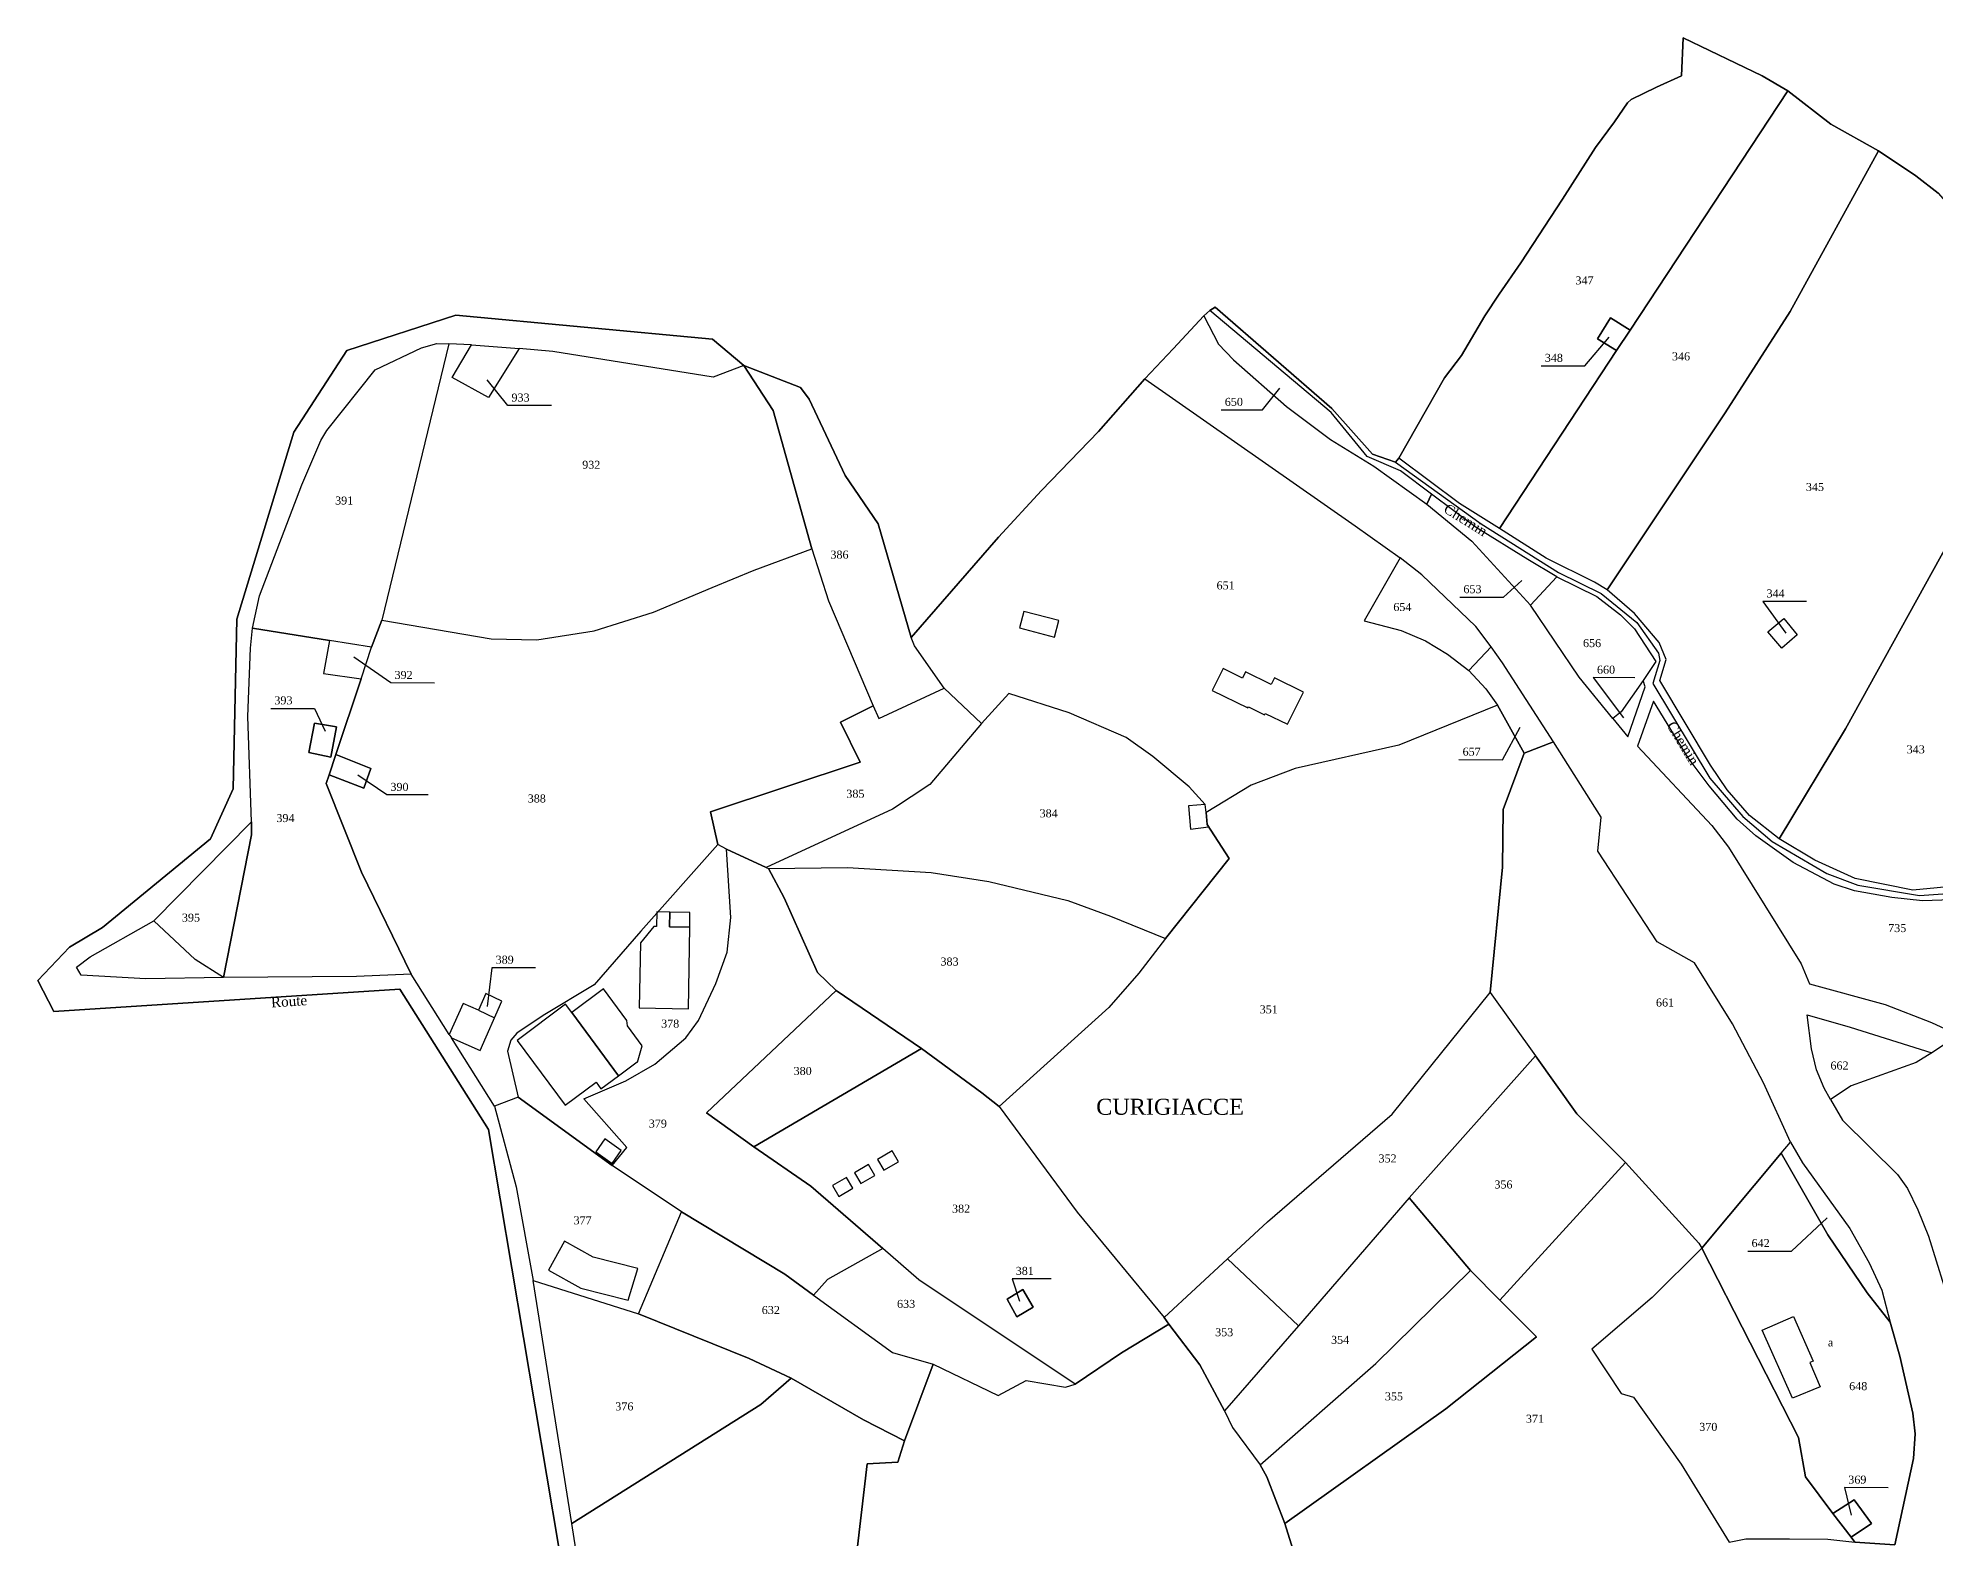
# Model space of a CAD drawing. Extents: x 1208104 to 1212743, y 6150498 to 6153217.
# Drawn here: x 1208104.1 to 1208578.3, y 6152331.4 to 6152706.3 of the extents above; entities that cross this region are included whole.
import ezdxf

# ---------------------------------------------------------------- set-up
doc = ezdxf.new("R2010")
doc.units = 0
doc.linetypes.add('CONTINU', pattern=[0])
for name, color, linetype in [('1LIEUDIT', 7, 'CONTINU'), ('1PARCELLE', 7, 'CONTINU'), ('1SECTION', 7, 'CONTINU'), ('1SUBDFISC', 7, 'CONTINU'), ('1SUBDSECT', 7, 'CONTINU'), ('1TROUPARCELLE', 7, 'CONTINU'), ('1TROUSUBDFISC', 7, 'CONTINU'), ('1ZONCOMM', 7, 'CONTINU'), ('3BATIDUR', 7, 'CONTINU'), ('3BATILEGER', 7, 'CONTINU'), ('3FISCLINE', 7, 'CONTINUOUS'), ('3FLECHEPAR', 7, 'CONTINU'), ('3LIEUDITTEX', 7, 'CONTINU'), ('3PARCELLETEX', 7, 'CONTINU'), ('3SENTIER', 7, 'CONTINU'), ('3SUBDFISCTEX', 7, 'CONTINU'), ('3ZONCOMMTEX', 7, 'CONTINU')]:
    doc.layers.add(name, color=color, linetype=linetype)
doc.styles.get("Standard").update_dxf_attribs({"font": 'Times New Roman'})

msp = doc.modelspace()

# ---------------------------------------------------------------- linework, layer by layer
at = {"layer": '1LIEUDIT'}
msp.add_lwpolyline([(1208579.09, 6152667.48), (1208573.48, 6152671.86), (1208564.16, 6152678.06), (1208552.21, 6152684.72), (1208541.46, 6152693.05), (1208535.09, 6152696.81), (1208515.37, 6152706.3), (1208514.88, 6152696.86), (1208508.64, 6152694), (1208502.36, 6152690.96), (1208501.45, 6152690.08), (1208498.15, 6152685.32), (1208493.4, 6152678.92), (1208485.17, 6152665.98), (1208474.72, 6152650.11), (1208469.31, 6152642.3), (1208465.74, 6152636.9), (1208459.9, 6152626.95), (1208455.63, 6152621.35), (1208444.25, 6152601.33), (1208443.39, 6152600.27), (1208437.71, 6152602.28), (1208427.49, 6152613.71), (1208398.34, 6152639.04), (1208396.98, 6152638.16), (1208395.48, 6152636.87), (1208387.8, 6152628.63), (1208380.77, 6152621.08), (1208369.17, 6152607.97), (1208354.96, 6152593.21), (1208344.14, 6152581.55), (1208322.37, 6152556.47), (1208314.12, 6152584.87), (1208305.82, 6152596.95), (1208296.86, 6152616.06), (1208294.71, 6152618.97), (1208280.54, 6152624.46), (1208272.68, 6152631.04), (1208208.5, 6152637.02), (1208181.3, 6152628.23), (1208168.05, 6152607.79), (1208153.74, 6152561.02), (1208152.89, 6152518.7), (1208147.2, 6152506.13), (1208120.21, 6152484.03), (1208111.92, 6152479.06), (1208104.06, 6152470.73), (1208108.02, 6152463), (1208194.54, 6152468.61), (1208216.65, 6152433.51), (1208240.06, 6152294.89)], dxfattribs=at)
at = {"layer": '1PARCELLE'}
for points in [[(1208502.09, 6152633.27), (1208497.18, 6152636.36), (1208493.95, 6152631.15), (1208498.7, 6152628.21), (1208469.4, 6152583.7), (1208459.41, 6152589.97), (1208444.25, 6152601.33), (1208455.63, 6152621.35), (1208459.9, 6152626.95), (1208465.74, 6152636.9), (1208469.31, 6152642.3), (1208474.72, 6152650.11), (1208485.17, 6152665.98), (1208493.4, 6152678.92), (1208498.15, 6152685.32), (1208501.45, 6152690.08), (1208502.36, 6152690.96), (1208508.64, 6152694), (1208514.88, 6152696.86), (1208515.37, 6152706.3), (1208535.09, 6152696.81), (1208541.46, 6152693.05), (1208502.09, 6152633.27)], [(1208502.09, 6152633.27), (1208541.46, 6152693.05), (1208552.21, 6152684.72), (1208564.16, 6152678.06), (1208542.11, 6152637.96), (1208525.81, 6152612.66), (1208496.36, 6152568.42), (1208493.2, 6152570.3), (1208481.09, 6152576.33), (1208469.4, 6152583.7), (1208498.7, 6152628.21), (1208502.09, 6152633.27)], [(1208531.95, 6152511.97), (1208526.32, 6152518.38), (1208522.13, 6152524.57), (1208509.51, 6152545.74), (1208511.11, 6152550.97), (1208509.35, 6152555.19), (1208503.19, 6152562.5), (1208496.36, 6152568.42), (1208525.81, 6152612.66), (1208542.11, 6152637.96), (1208564.16, 6152678.06), (1208573.48, 6152671.86), (1208579.09, 6152667.48), (1208586.29, 6152659.25), (1208595.81, 6152652.92), (1208609.59, 6152639.34), (1208606.3, 6152633.72), (1208601.46, 6152625.47), (1208598.82, 6152620.25), (1208589.42, 6152596.45), (1208585.5, 6152587.09), (1208555.87, 6152533.63), (1208539.35, 6152506.2), (1208531.95, 6152511.97)], [(1208452.45, 6152592.27), (1208444.64, 6152598.09), (1208436.3, 6152601.71), (1208427.33, 6152612.74), (1208396.98, 6152638.16), (1208395.48, 6152636.87), (1208399.2, 6152629.77), (1208402.95, 6152625.87), (1208416.19, 6152614.19), (1208427.19, 6152605.94), (1208437.98, 6152599.28), (1208451.28, 6152589.82), (1208452.45, 6152592.27)], [(1208502.09, 6152633.27), (1208497.18, 6152636.36), (1208493.95, 6152631.15), (1208498.7, 6152628.21), (1208502.09, 6152633.27)], [(1208206.74, 6152629.85), (1208190.02, 6152560.8), (1208187.45, 6152554.03), (1208176.97, 6152555.75), (1208157.68, 6152558.84), (1208159.41, 6152566.87), (1208170.03, 6152594.62), (1208174.81, 6152605.74), (1208176.31, 6152608.24), (1208188.33, 6152623.39), (1208199.98, 6152628.9), (1208203.77, 6152629.94), (1208206.74, 6152629.85)], [(1208224.38, 6152628.67), (1208216.65, 6152616.42), (1208207.61, 6152621.41), (1208212.48, 6152629.58), (1208206.74, 6152629.85), (1208190.02, 6152560.8), (1208217.36, 6152556.17), (1208228.75, 6152555.9), (1208243.14, 6152558.12), (1208257.95, 6152562.84), (1208272.61, 6152568.95), (1208283.11, 6152573.34), (1208297.49, 6152578.63), (1208287.81, 6152613.22), (1208280.54, 6152624.46), (1208272.86, 6152621.51), (1208232.81, 6152627.91), (1208224.38, 6152628.67)], [(1208224.38, 6152628.67), (1208216.65, 6152616.42), (1208207.61, 6152621.41), (1208212.48, 6152629.58), (1208224.38, 6152628.67)], [(1208330.62, 6152543.78), (1208323.22, 6152554.37), (1208322.37, 6152556.47), (1208314.12, 6152584.87), (1208305.82, 6152596.95), (1208296.86, 6152616.06), (1208294.71, 6152618.97), (1208280.54, 6152624.46), (1208287.81, 6152613.22), (1208297.49, 6152578.63), (1208301.71, 6152565.65), (1208312.81, 6152539.39), (1208314.29, 6152536.22), (1208330.62, 6152543.78)], [(1208330.62, 6152543.78), (1208323.22, 6152554.37), (1208322.37, 6152556.47), (1208344.14, 6152581.55), (1208354.96, 6152593.21), (1208369.17, 6152607.97), (1208380.77, 6152621.08), (1208433.34, 6152584.4), (1208444.61, 6152576.4), (1208435.62, 6152560.6), (1208444.85, 6152558.25), (1208450.91, 6152555.64), (1208456.38, 6152552.3), (1208461.72, 6152548.2), (1208466.01, 6152543.68), (1208468.9, 6152539.54), (1208444.25, 6152529.58), (1208418.38, 6152523.74), (1208407.38, 6152519.61), (1208396.07, 6152512.78), (1208395.83, 6152514.77), (1208391.84, 6152519.18), (1208382.78, 6152526.78), (1208376.12, 6152531.48), (1208361.86, 6152537.64), (1208346.78, 6152542.51), (1208339.92, 6152534.97), (1208330.62, 6152543.78)], [(1208611.67, 6152527.62), (1208618.96, 6152520.69), (1208613.75, 6152498.35), (1208607.64, 6152497.81), (1208589.27, 6152494.95), (1208572.73, 6152493.35), (1208558.36, 6152496.24), (1208548.27, 6152500.87), (1208539.35, 6152506.2), (1208555.87, 6152533.63), (1208585.5, 6152587.09), (1208589.42, 6152596.45), (1208595.56, 6152590.63), (1208597.91, 6152583.26), (1208580.99, 6152549.54), (1208587.78, 6152541.62), (1208591.75, 6152545.92), (1208601.74, 6152535.04), (1208611.67, 6152527.62)], [(1208452.45, 6152592.27), (1208451.28, 6152589.82), (1208462.47, 6152580.55), (1208477.17, 6152564.58), (1208483.76, 6152571.67), (1208476.46, 6152575.94), (1208463.6, 6152583.93), (1208452.45, 6152592.27)], [(1208190.02, 6152560.8), (1208217.36, 6152556.17), (1208228.75, 6152555.9), (1208243.14, 6152558.12), (1208257.95, 6152562.84), (1208272.61, 6152568.95), (1208283.11, 6152573.34), (1208297.49, 6152578.63), (1208301.71, 6152565.65), (1208312.81, 6152539.39), (1208304.69, 6152535.34), (1208309.59, 6152525.33), (1208272.22, 6152512.92), (1208274.03, 6152504.79), (1208254.75, 6152483.1), (1208243.12, 6152469.65), (1208230.33, 6152462), (1208223.79, 6152457.58), (1208222.27, 6152455.89), (1208221.42, 6152453.1), (1208224.14, 6152441.57), (1208218.18, 6152439.39), (1208207.48, 6152456.4), (1208214.59, 6152453.24), (1208220.05, 6152465.61), (1208216.01, 6152467.5), (1208214.18, 6152463.37), (1208210.33, 6152465.02), (1208206.86, 6152457.23), (1208197.39, 6152472.38), (1208184.93, 6152497.85), (1208176.1, 6152520.03), (1208176.82, 6152522.18), (1208185.54, 6152518.82), (1208187.27, 6152523.71), (1208178.51, 6152527.22), (1208184.87, 6152546.17), (1208187.45, 6152554.03), (1208190.02, 6152560.8)], [(1208444.61, 6152576.4), (1208435.62, 6152560.6), (1208444.85, 6152558.25), (1208450.91, 6152555.64), (1208456.38, 6152552.3), (1208461.72, 6152548.2), (1208467.34, 6152554.12), (1208463.5, 6152559.21), (1208450.04, 6152572.14), (1208444.61, 6152576.4)], [(1208477.17, 6152564.58), (1208483.76, 6152571.67), (1208493.76, 6152566.7), (1208499.63, 6152562.14), (1208503.19, 6152558.67), (1208508.49, 6152550.5), (1208505.37, 6152545.72), (1208499.86, 6152537.9), (1208497.71, 6152536.2), (1208489.32, 6152546.56), (1208477.17, 6152564.58)], [(1208157.46, 6152507.18), (1208157.48, 6152510.41), (1208156.53, 6152536.73), (1208157.22, 6152553.77), (1208157.68, 6152558.84), (1208176.97, 6152555.75), (1208175.48, 6152547.48), (1208184.87, 6152546.17), (1208178.51, 6152527.22), (1208176.82, 6152522.18), (1208176.1, 6152520.03), (1208184.93, 6152497.85), (1208197.39, 6152472.38), (1208183.71, 6152471.78), (1208150.47, 6152471.52), (1208157.46, 6152507.18)], [(1208540.01, 6152553.81), (1208536.51, 6152557.92), (1208540.49, 6152561.24), (1208543.86, 6152557.15), (1208540.01, 6152553.81)], [(1208184.87, 6152546.17), (1208187.45, 6152554.03), (1208176.97, 6152555.75), (1208175.48, 6152547.48), (1208184.87, 6152546.17)], [(1208461.72, 6152548.2), (1208466.01, 6152543.68), (1208468.9, 6152539.54), (1208475.61, 6152527.58), (1208482.88, 6152530.41), (1208470.15, 6152550.16), (1208467.34, 6152554.12), (1208461.72, 6152548.2)], [(1208330.62, 6152543.78), (1208339.92, 6152534.97), (1208327.01, 6152519.73), (1208317.65, 6152513.57), (1208286.12, 6152499.01), (1208276.17, 6152503.56), (1208274.03, 6152504.79), (1208272.22, 6152512.92), (1208309.59, 6152525.33), (1208304.69, 6152535.34), (1208312.81, 6152539.39), (1208314.29, 6152536.22), (1208330.62, 6152543.78)], [(1208505.37, 6152545.72), (1208499.86, 6152537.9), (1208497.71, 6152536.2), (1208501.51, 6152531.69), (1208505.8, 6152544.14), (1208505.37, 6152545.72)], [(1208396.07, 6152512.78), (1208395.83, 6152514.77), (1208391.84, 6152519.18), (1208382.78, 6152526.78), (1208376.12, 6152531.48), (1208361.86, 6152537.64), (1208346.78, 6152542.51), (1208339.92, 6152534.97), (1208327.01, 6152519.73), (1208317.65, 6152513.57), (1208286.12, 6152499.01), (1208286.67, 6152498.77), (1208306.46, 6152498.96), (1208327.34, 6152497.75), (1208341.73, 6152495.51), (1208361.54, 6152490.77), (1208372.16, 6152486.84), (1208385.93, 6152481.24), (1208401.87, 6152501.28), (1208396.34, 6152509.73), (1208396.07, 6152512.78)], [(1208468.9, 6152539.54), (1208444.25, 6152529.58), (1208418.38, 6152523.74), (1208407.38, 6152519.61), (1208396.07, 6152512.78), (1208396.34, 6152509.73), (1208401.87, 6152501.28), (1208385.93, 6152481.24), (1208379.24, 6152472.57), (1208371.74, 6152464.05), (1208344.32, 6152439.24), (1208363.82, 6152412.85), (1208385.61, 6152386.54), (1208401.4, 6152401.23), (1208411.42, 6152410.43), (1208442.61, 6152437.37), (1208467.1, 6152467.76), (1208470.16, 6152499.09), (1208470.34, 6152513.53), (1208475.61, 6152527.58), (1208468.9, 6152539.54)], [(1208178.72, 6152534.15), (1208173.2, 6152535.11), (1208171.78, 6152527.74), (1208177.25, 6152526.56), (1208178.72, 6152534.15)], [(1208519.99, 6152403.88), (1208539.84, 6152427.63), (1208542.2, 6152430.34), (1208535.38, 6152445.2), (1208527.67, 6152459.94), (1208518.19, 6152475.18), (1208508.86, 6152480.39), (1208493.96, 6152503.08), (1208494.81, 6152511.55), (1208482.88, 6152530.41), (1208475.61, 6152527.58), (1208470.34, 6152513.53), (1208470.16, 6152499.09), (1208467.1, 6152467.76), (1208478.45, 6152451.96), (1208488.76, 6152437.44), (1208500.9, 6152425.32), (1208519.22, 6152405.09), (1208519.99, 6152403.88)], [(1208178.51, 6152527.22), (1208187.27, 6152523.71), (1208185.54, 6152518.82), (1208176.82, 6152522.18), (1208178.51, 6152527.22)], [(1208157.48, 6152510.41), (1208157.46, 6152507.18), (1208150.47, 6152471.52), (1208143.35, 6152475.99), (1208132.99, 6152485.7), (1208157.48, 6152510.41)], [(1208247.6, 6152424.5), (1208251.31, 6152429.02), (1208240.53, 6152441.23), (1208251.04, 6152445.72), (1208258.28, 6152449.87), (1208265.98, 6152456.4), (1208269.18, 6152460.73), (1208273.53, 6152470.01), (1208276.33, 6152477.84), (1208277.29, 6152486.54), (1208276.17, 6152503.56), (1208274.03, 6152504.79), (1208254.75, 6152483.1), (1208243.12, 6152469.65), (1208230.33, 6152462), (1208223.79, 6152457.58), (1208222.27, 6152455.89), (1208221.42, 6152453.1), (1208224.14, 6152441.57), (1208247.6, 6152424.5)], [(1208282.98, 6152429.2), (1208297.24, 6152419.35), (1208315.28, 6152403.83), (1208301.4, 6152396.06), (1208297.95, 6152392.12), (1208290.79, 6152397.36), (1208264.93, 6152412.95), (1208247.6, 6152424.5), (1208251.31, 6152429.02), (1208240.53, 6152441.23), (1208251.04, 6152445.72), (1208258.28, 6152449.87), (1208265.98, 6152456.4), (1208269.18, 6152460.73), (1208273.53, 6152470.01), (1208276.33, 6152477.84), (1208277.29, 6152486.54), (1208276.17, 6152503.56), (1208286.12, 6152499.01), (1208286.67, 6152498.77), (1208290.63, 6152491.43), (1208298.91, 6152472.8), (1208303.57, 6152468.27), (1208271.18, 6152437.67), (1208282.98, 6152429.2)], [(1208385.93, 6152481.24), (1208379.24, 6152472.57), (1208371.74, 6152464.05), (1208344.32, 6152439.24), (1208340.05, 6152442.65), (1208324.9, 6152453.78), (1208303.57, 6152468.27), (1208298.91, 6152472.8), (1208290.63, 6152491.43), (1208286.67, 6152498.77), (1208306.46, 6152498.96), (1208327.34, 6152497.75), (1208341.73, 6152495.51), (1208361.54, 6152490.77), (1208372.16, 6152486.84), (1208385.93, 6152481.24)], [(1208207.48, 6152456.4), (1208214.59, 6152453.24), (1208220.05, 6152465.61), (1208216.01, 6152467.5), (1208214.18, 6152463.37), (1208210.33, 6152465.02), (1208206.86, 6152457.23), (1208207.48, 6152456.4)], [(1208324.9, 6152453.78), (1208282.98, 6152429.2), (1208271.18, 6152437.67), (1208303.57, 6152468.27), (1208324.9, 6152453.78)], [(1208467.1, 6152467.76), (1208478.45, 6152451.96), (1208446.84, 6152416.45), (1208419.2, 6152384.45), (1208401.4, 6152401.23), (1208411.42, 6152410.43), (1208442.61, 6152437.37), (1208467.1, 6152467.76)], [(1208577.47, 6152452.67), (1208573.61, 6152450.25), (1208557.31, 6152444.48), (1208552.15, 6152440.99), (1208550.54, 6152443.87), (1208548.66, 6152448.43), (1208547.37, 6152453.68), (1208546.31, 6152462.21), (1208557.04, 6152459.08), (1208577.47, 6152452.67)], [(1208324.24, 6152395.95), (1208315.28, 6152403.83), (1208297.24, 6152419.35), (1208282.98, 6152429.2), (1208324.9, 6152453.78), (1208340.05, 6152442.65), (1208344.32, 6152439.24), (1208363.82, 6152412.85), (1208385.61, 6152386.54), (1208386.78, 6152384.9), (1208374.94, 6152377.68), (1208363.36, 6152369.9), (1208324.24, 6152395.95)], [(1208607.67, 6152364.99), (1208599.3, 6152370.85), (1208596.73, 6152373.59), (1208597.42, 6152375.16), (1208583.68, 6152387.78), (1208607.47, 6152412.6), (1208589.94, 6152432.25), (1208587.09, 6152444.9), (1208582.12, 6152455.79), (1208577.47, 6152452.67), (1208573.61, 6152450.25), (1208557.31, 6152444.48), (1208552.15, 6152440.99), (1208555.2, 6152435.87), (1208568.87, 6152422.26), (1208571.4, 6152418.8), (1208573.95, 6152413.49), (1208576.66, 6152406.87), (1208580.46, 6152394.53), (1208582.53, 6152385.79), (1208586.08, 6152367.34), (1208586.7, 6152362.96), (1208587.06, 6152362.98), (1208607.67, 6152364.99)], [(1208500.9, 6152425.32), (1208488.76, 6152437.44), (1208478.45, 6152451.96), (1208446.84, 6152416.45), (1208462.2, 6152398.32), (1208469.48, 6152390.9), (1208500.9, 6152425.32)], [(1208264.93, 6152412.95), (1208247.6, 6152424.5), (1208224.14, 6152441.57), (1208218.18, 6152439.39), (1208223.64, 6152419.18), (1208227.82, 6152395.79), (1208254.18, 6152387.48), (1208264.93, 6152412.95)], [(1208567.09, 6152385.37), (1208561.31, 6152392.75), (1208551.52, 6152407.19), (1208539.84, 6152427.63), (1208542.2, 6152430.34), (1208545.16, 6152425.22), (1208557.01, 6152408.83), (1208561.81, 6152400.21), (1208564.96, 6152393.34), (1208567.09, 6152385.37)], [(1208558.21, 6152330.43), (1208568.24, 6152329.74), (1208572.89, 6152351.28), (1208573.36, 6152357.48), (1208572.77, 6152362.6), (1208569.5, 6152376.9), (1208567.09, 6152385.37), (1208561.31, 6152392.75), (1208551.52, 6152407.19), (1208539.84, 6152427.63), (1208519.99, 6152403.88), (1208544.17, 6152356.55), (1208545.95, 6152346.73), (1208552.76, 6152337.57), (1208558.05, 6152340.99), (1208562.45, 6152335.04), (1208557.3, 6152331.63), (1208558.21, 6152330.43)], [(1208462.2, 6152398.32), (1208446.84, 6152416.45), (1208419.2, 6152384.45), (1208400.65, 6152363.23), (1208402.71, 6152359.1), (1208409.57, 6152349.75), (1208438.51, 6152375.08), (1208462.2, 6152398.32)], [(1208327.81, 6152374.9), (1208320.64, 6152355.7), (1208310.39, 6152360.97), (1208292.34, 6152371.35), (1208281.82, 6152376.33), (1208254.18, 6152387.48), (1208264.93, 6152412.95), (1208290.79, 6152397.36), (1208297.95, 6152392.12), (1208317.71, 6152377.78), (1208327.81, 6152374.9)], [(1208327.81, 6152374.9), (1208344.12, 6152367.09), (1208351.07, 6152370.81), (1208360.89, 6152369.12), (1208363.36, 6152369.9), (1208324.24, 6152395.95), (1208315.28, 6152403.83), (1208301.4, 6152396.06), (1208297.95, 6152392.12), (1208317.71, 6152377.78), (1208327.81, 6152374.9)], [(1208385.61, 6152386.54), (1208401.4, 6152401.23), (1208419.2, 6152384.45), (1208400.65, 6152363.23), (1208394.52, 6152374.75), (1208386.78, 6152384.9), (1208385.61, 6152386.54)], [(1208526.82, 6152330.44), (1208530.96, 6152331.22), (1208541.94, 6152331.24), (1208551.49, 6152331.17), (1208558.21, 6152330.43), (1208557.3, 6152331.63), (1208552.76, 6152337.57), (1208545.95, 6152346.73), (1208544.17, 6152356.55), (1208519.99, 6152403.88), (1208507.6, 6152391.56), (1208492.48, 6152378.62), (1208499.87, 6152367.54), (1208502.89, 6152366.65), (1208514.81, 6152349.86), (1208526.82, 6152330.44)], [(1208227.82, 6152395.79), (1208254.18, 6152387.48), (1208281.82, 6152376.33), (1208292.34, 6152371.35), (1208284.76, 6152364.77), (1208237.54, 6152335.03), (1208227.82, 6152395.79)], [(1208469.48, 6152390.9), (1208478.65, 6152381.74), (1208456.01, 6152363.72), (1208415.75, 6152335.03), (1208411.23, 6152346.75), (1208409.57, 6152349.75), (1208438.51, 6152375.08), (1208462.2, 6152398.32), (1208469.48, 6152390.9)], [(1208350.26, 6152393.52), (1208346.32, 6152391.16), (1208348.78, 6152386.73), (1208352.86, 6152389.1), (1208350.26, 6152393.52)], [(1208287.73, 6152267.9), (1208261.57, 6152280.03), (1208243.65, 6152287.54), (1208242.27, 6152304.69), (1208237.54, 6152335.03), (1208284.76, 6152364.77), (1208292.34, 6152371.35), (1208310.39, 6152360.97), (1208320.64, 6152355.7), (1208319.02, 6152350.42), (1208311.32, 6152349.96), (1208308.21, 6152322.94), (1208308.39, 6152297.05), (1208308.78, 6152281.6), (1208314.66, 6152254.49), (1208287.73, 6152267.9)], [(1208557.3, 6152331.63), (1208562.45, 6152335.04), (1208558.05, 6152340.99), (1208552.76, 6152337.57), (1208557.3, 6152331.63)]]:
    msp.add_lwpolyline(points, close=True, dxfattribs=at)
for points in [[(1208582.42, 6152490.89), (1208575.15, 6152490.69), (1208567.49, 6152491.52), (1208558.15, 6152493.19), (1208553.08, 6152494.83), (1208542.84, 6152500.24), (1208533.49, 6152506.95), (1208528.8, 6152511.07), (1208521.84, 6152519.37), (1208516.58, 6152526.43), (1208507.91, 6152540.59), (1208503.93, 6152529.35), (1208522.52, 6152509.46), (1208526.64, 6152504.1), (1208544.86, 6152474.94), (1208546.93, 6152469.9), (1208565.79, 6152464.75), (1208577.37, 6152460.23), (1208584.26, 6152457.14)], [(1208422.08, 6152314.77), (1208415.75, 6152335.03), (1208456.01, 6152363.72), (1208478.65, 6152381.74), (1208469.48, 6152390.9), (1208500.9, 6152425.32), (1208519.22, 6152405.09), (1208519.99, 6152403.88), (1208507.6, 6152391.56), (1208492.48, 6152378.62), (1208499.87, 6152367.54), (1208502.89, 6152366.65), (1208514.81, 6152349.86), (1208526.82, 6152330.44)], [(1208308.21, 6152322.94), (1208311.32, 6152349.96), (1208319.02, 6152350.42), (1208320.64, 6152355.7), (1208327.81, 6152374.9), (1208344.12, 6152367.09), (1208351.07, 6152370.81), (1208360.89, 6152369.12), (1208363.36, 6152369.9), (1208374.94, 6152377.68), (1208386.78, 6152384.9), (1208394.52, 6152374.75), (1208400.65, 6152363.23), (1208402.71, 6152359.1), (1208409.57, 6152349.75), (1208411.23, 6152346.75), (1208415.75, 6152335.03), (1208422.08, 6152314.77)]]:
    msp.add_lwpolyline(points, dxfattribs=at)
at = {"layer": '1SECTION'}
msp.add_lwpolyline([(1208240.06, 6152294.89), (1208216.65, 6152433.51), (1208194.54, 6152468.61), (1208108.02, 6152463), (1208104.06, 6152470.73), (1208111.92, 6152479.06), (1208120.21, 6152484.03), (1208147.2, 6152506.13), (1208152.89, 6152518.7), (1208153.74, 6152561.02), (1208168.05, 6152607.79), (1208181.3, 6152628.23), (1208208.5, 6152637.02), (1208272.68, 6152631.04), (1208280.54, 6152624.46), (1208294.71, 6152618.97), (1208296.86, 6152616.06), (1208305.82, 6152596.95), (1208314.12, 6152584.87), (1208322.37, 6152556.47), (1208344.14, 6152581.55), (1208354.96, 6152593.21), (1208369.17, 6152607.97), (1208380.77, 6152621.08), (1208387.8, 6152628.63), (1208395.48, 6152636.87), (1208396.98, 6152638.16), (1208398.34, 6152639.04), (1208427.49, 6152613.71), (1208437.71, 6152602.28), (1208443.39, 6152600.27), (1208444.25, 6152601.33), (1208455.63, 6152621.35), (1208459.9, 6152626.95), (1208465.74, 6152636.9), (1208469.31, 6152642.3), (1208474.72, 6152650.11), (1208485.17, 6152665.98), (1208493.4, 6152678.92), (1208498.15, 6152685.32), (1208501.45, 6152690.08), (1208502.36, 6152690.96), (1208508.64, 6152694), (1208514.88, 6152696.86), (1208515.37, 6152706.3), (1208535.09, 6152696.81), (1208541.46, 6152693.05), (1208552.21, 6152684.72), (1208564.16, 6152678.06), (1208573.48, 6152671.86), (1208579.09, 6152667.48)], dxfattribs=at)
at = {"layer": '1SUBDFISC'}
for points in [[(1208558.21, 6152330.43), (1208557.3, 6152331.63), (1208562.45, 6152335.04), (1208558.05, 6152340.99), (1208552.76, 6152337.57), (1208545.95, 6152346.73), (1208544.17, 6152356.55), (1208519.99, 6152403.88), (1208539.84, 6152427.63), (1208551.52, 6152407.19), (1208561.31, 6152392.75), (1208567.09, 6152385.37), (1208569.5, 6152376.9), (1208572.77, 6152362.6), (1208573.36, 6152357.48), (1208572.89, 6152351.28), (1208568.24, 6152329.74), (1208558.21, 6152330.43)], [(1208535.11, 6152383.39), (1208542.93, 6152386.81), (1208547.81, 6152375.64), (1208546.96, 6152375.31), (1208549.59, 6152369.2), (1208542.62, 6152366.43), (1208535.11, 6152383.39)]]:
    msp.add_lwpolyline(points, close=True, dxfattribs=at)
at = {"layer": '1SUBDSECT'}
msp.add_lwpolyline([(1208240.06, 6152294.89), (1208216.65, 6152433.51), (1208194.54, 6152468.61), (1208108.02, 6152463), (1208104.06, 6152470.73), (1208111.92, 6152479.06), (1208120.21, 6152484.03), (1208147.2, 6152506.13), (1208152.89, 6152518.7), (1208153.74, 6152561.02), (1208168.05, 6152607.79), (1208181.3, 6152628.23), (1208208.5, 6152637.02), (1208272.68, 6152631.04), (1208280.54, 6152624.46), (1208294.71, 6152618.97), (1208296.86, 6152616.06), (1208305.82, 6152596.95), (1208314.12, 6152584.87), (1208322.37, 6152556.47), (1208344.14, 6152581.55), (1208354.96, 6152593.21), (1208369.17, 6152607.97), (1208380.77, 6152621.08), (1208387.8, 6152628.63), (1208395.48, 6152636.87), (1208396.98, 6152638.16), (1208398.34, 6152639.04), (1208427.49, 6152613.71), (1208437.71, 6152602.28), (1208443.39, 6152600.27), (1208444.25, 6152601.33), (1208455.63, 6152621.35), (1208459.9, 6152626.95), (1208465.74, 6152636.9), (1208469.31, 6152642.3), (1208474.72, 6152650.11), (1208485.17, 6152665.98), (1208493.4, 6152678.92), (1208498.15, 6152685.32), (1208501.45, 6152690.08), (1208502.36, 6152690.96), (1208508.64, 6152694), (1208514.88, 6152696.86), (1208515.37, 6152706.3), (1208535.09, 6152696.81), (1208541.46, 6152693.05), (1208552.21, 6152684.72), (1208564.16, 6152678.06), (1208573.48, 6152671.86), (1208579.09, 6152667.48)], dxfattribs=at)
at = {"layer": '1TROUPARCELLE'}
for points in [[(1208536.51, 6152557.92), (1208540.49, 6152561.24), (1208543.86, 6152557.15), (1208540.01, 6152553.81), (1208536.51, 6152557.92)], [(1208171.78, 6152527.74), (1208173.2, 6152535.11), (1208178.72, 6152534.15), (1208177.25, 6152526.56), (1208171.78, 6152527.74)], [(1208346.32, 6152391.16), (1208350.26, 6152393.52), (1208352.86, 6152389.1), (1208348.78, 6152386.73), (1208346.32, 6152391.16)]]:
    msp.add_lwpolyline(points, close=True, dxfattribs=at)
at = {"layer": '1TROUSUBDFISC'}
msp.add_lwpolyline([(1208535.11, 6152383.39), (1208542.93, 6152386.81), (1208547.81, 6152375.64), (1208546.96, 6152375.31), (1208549.59, 6152369.2), (1208542.62, 6152366.43), (1208535.11, 6152383.39)], close=True, dxfattribs=at)
at = {"layer": '1ZONCOMM'}
for points in [[(1208398.34, 6152639.04), (1208427.49, 6152613.71), (1208437.71, 6152602.28), (1208443.39, 6152600.27), (1208464.86, 6152584.87), (1208484.2, 6152572.7), (1208494.84, 6152567.47), (1208503.78, 6152560.24), (1208509.19, 6152552.59), (1208509.51, 6152550.72), (1208507.72, 6152544.95), (1208522.02, 6152521.31), (1208530.22, 6152511.73), (1208537.57, 6152505.49), (1208551.25, 6152497.51), (1208559.01, 6152494.55), (1208574.42, 6152491.97), (1208583.77, 6152492.63)], [(1208398.34, 6152639.04), (1208427.49, 6152613.71), (1208437.71, 6152602.28), (1208443.39, 6152600.27), (1208464.86, 6152584.87), (1208484.2, 6152572.7), (1208494.84, 6152567.47), (1208503.78, 6152560.24), (1208509.19, 6152552.59), (1208509.51, 6152550.72), (1208507.72, 6152544.95), (1208522.02, 6152521.31), (1208530.22, 6152511.73), (1208537.57, 6152505.49), (1208551.25, 6152497.51), (1208559.01, 6152494.55), (1208574.42, 6152491.97), (1208583.77, 6152492.63)], [(1208272.68, 6152631.04), (1208208.5, 6152637.02), (1208181.3, 6152628.23), (1208168.05, 6152607.79), (1208153.74, 6152561.02), (1208152.89, 6152518.7), (1208147.2, 6152506.13), (1208120.21, 6152484.03), (1208111.92, 6152479.06), (1208104.06, 6152470.73), (1208108.02, 6152463), (1208194.54, 6152468.61), (1208216.65, 6152433.51), (1208240.06, 6152294.89)], [(1208272.68, 6152631.04), (1208208.5, 6152637.02), (1208181.3, 6152628.23), (1208168.05, 6152607.79), (1208153.74, 6152561.02), (1208152.89, 6152518.7), (1208147.2, 6152506.13), (1208120.21, 6152484.03), (1208111.92, 6152479.06), (1208104.06, 6152470.73), (1208108.02, 6152463), (1208194.54, 6152468.61), (1208216.65, 6152433.51), (1208240.06, 6152294.89)], [(1208272.68, 6152631.04), (1208208.5, 6152637.02), (1208181.3, 6152628.23), (1208168.05, 6152607.79), (1208153.74, 6152561.02), (1208152.89, 6152518.7), (1208147.2, 6152506.13), (1208120.21, 6152484.03), (1208111.92, 6152479.06), (1208104.06, 6152470.73), (1208108.02, 6152463), (1208194.54, 6152468.61), (1208216.65, 6152433.51), (1208240.06, 6152294.89)], [(1208272.68, 6152631.04), (1208208.5, 6152637.02), (1208181.3, 6152628.23), (1208168.05, 6152607.79), (1208153.74, 6152561.02), (1208152.89, 6152518.7), (1208147.2, 6152506.13), (1208120.21, 6152484.03), (1208111.92, 6152479.06), (1208104.06, 6152470.73), (1208108.02, 6152463), (1208194.54, 6152468.61), (1208216.65, 6152433.51), (1208240.06, 6152294.89)]]:
    msp.add_lwpolyline(points, dxfattribs=at)
at = {"layer": '3BATIDUR'}
for points in [[(1208502.09, 6152633.27), (1208498.7, 6152628.21), (1208493.95, 6152631.15), (1208497.18, 6152636.36), (1208502.09, 6152633.27)], [(1208536.51, 6152557.92), (1208540.49, 6152561.24), (1208543.86, 6152557.15), (1208540.01, 6152553.81), (1208536.51, 6152557.92)], [(1208400.31, 6152548.72), (1208397.62, 6152543.25), (1208406.51, 6152538.88), (1208406.65, 6152539.14), (1208410.68, 6152537.16), (1208410.86, 6152537.52), (1208416.42, 6152534.78), (1208420.38, 6152542.83), (1208413.17, 6152546.38), (1208412.36, 6152544.75), (1208405.95, 6152547.9), (1208405.18, 6152546.32), (1208400.31, 6152548.72)], [(1208261.97, 6152484.21), (1208262.04, 6152487.86), (1208258.77, 6152487.92), (1208258.71, 6152484.22), (1208257.99, 6152484.23), (1208254.65, 6152480.21), (1208254.35, 6152463.92), (1208266.69, 6152463.7), (1208267.06, 6152484.12), (1208261.97, 6152484.21)], [(1208255.13, 6152454.47), (1208251.46, 6152459.43), (1208251.3, 6152460.75), (1208248.9, 6152463.97), (1208245.44, 6152468.66), (1208237.49, 6152462.77), (1208249.2, 6152446.98), (1208249.48, 6152447.19), (1208253.85, 6152450.42), (1208253.96, 6152450.39), (1208255.13, 6152454.47)], [(1208243.5, 6152427.94), (1208247.58, 6152425.03), (1208249.88, 6152428.25), (1208245.81, 6152431.17), (1208243.5, 6152427.94)], [(1208308.17, 6152422.72), (1208309.75, 6152420), (1208313.29, 6152422.06), (1208311.71, 6152424.78), (1208308.17, 6152422.72)], [(1208313.91, 6152426.07), (1208315.49, 6152423.34), (1208319.18, 6152425.49), (1208317.59, 6152428.2), (1208313.91, 6152426.07)], [(1208302.65, 6152419.52), (1208304.23, 6152416.79), (1208307.77, 6152418.86), (1208306.19, 6152421.57), (1208302.65, 6152419.52)], [(1208346.32, 6152391.16), (1208350.26, 6152393.52), (1208352.86, 6152389.1), (1208348.78, 6152386.73), (1208346.32, 6152391.16)], [(1208535.11, 6152383.39), (1208542.93, 6152386.81), (1208547.81, 6152375.64), (1208546.96, 6152375.31), (1208549.59, 6152369.2), (1208542.62, 6152366.43), (1208535.11, 6152383.39)], [(1208552.76, 6152337.57), (1208557.3, 6152331.63), (1208562.45, 6152335.04), (1208558.05, 6152340.99), (1208552.76, 6152337.57)]]:
    msp.add_lwpolyline(points, close=True, dxfattribs=at)
at = {"layer": '3BATILEGER'}
for points in [[(1208358.19, 6152556.59), (1208359.26, 6152560.74), (1208350.54, 6152563.01), (1208349.46, 6152558.86), (1208358.19, 6152556.59)], [(1208262.04, 6152487.86), (1208261.97, 6152484.21), (1208267.06, 6152484.12), (1208267.04, 6152487.79), (1208262.04, 6152487.86)], [(1208235.86, 6152439.58), (1208243.61, 6152445.33), (1208244.81, 6152443.72), (1208249.2, 6152446.98), (1208237.49, 6152462.77), (1208235.97, 6152464.81), (1208223.83, 6152455.8), (1208235.86, 6152439.58)], [(1208235.68, 6152405.61), (1208231.68, 6152398.36), (1208239.79, 6152393.89), (1208251.61, 6152390.84), (1208254.03, 6152398.76), (1208242.87, 6152401.64), (1208235.68, 6152405.61)]]:
    msp.add_lwpolyline(points, close=True, dxfattribs=at)
at = {"layer": '3FISCLINE'}
for points in [[(1208395.83, 6152514.77), (1208391.69, 6152514.41), (1208392.2, 6152508.56), (1208396.7, 6152509.17)], [(1208214.18, 6152463.37), (1208218.2, 6152461.41)]]:
    msp.add_lwpolyline(points, dxfattribs=at)
at = {"layer": '3FLECHEPAR'}
for points in [[(1208479.82, 6152624.36), (1208490.74, 6152624.34), (1208496.87, 6152631.49)], [(1208232.42, 6152614.42), (1208221.51, 6152614.44), (1208216.35, 6152620.85)], [(1208399.82, 6152613.36), (1208410.18, 6152613.34), (1208414.48, 6152618.81)], [(1208459.47, 6152566.55), (1208470.39, 6152566.53), (1208474.96, 6152570.72)], [(1208546.17, 6152565.47), (1208535.25, 6152565.49), (1208541.01, 6152557.53)], [(1208203.19, 6152545.1), (1208192.27, 6152545.12), (1208183.06, 6152551.54)], [(1208503.22, 6152546.42), (1208492.86, 6152546.44), (1208500.45, 6152536.4)], [(1208162.24, 6152538.77), (1208173.16, 6152538.74), (1208175.83, 6152533.1)], [(1208459.27, 6152525.96), (1208470.19, 6152525.94), (1208474.55, 6152534.05)], [(1208201.59, 6152517.13), (1208191.25, 6152517.15), (1208184.01, 6152522.06)], [(1208228.46, 6152473.94), (1208217.55, 6152473.96), (1208216.38, 6152464.26)], [(1208531.52, 6152403.15), (1208542.44, 6152403.13), (1208551.35, 6152411.48)], [(1208357.34, 6152396.18), (1208347.56, 6152396.2), (1208349.39, 6152390.63)], [(1208566.6, 6152344.02), (1208555.68, 6152344.04), (1208557.31, 6152337.13)]]:
    msp.add_lwpolyline(points, dxfattribs=at)
at = {"layer": '3SENTIER'}
msp.add_lwpolyline([(1208150.47, 6152471.52), (1208130.99, 6152471.16), (1208114.9, 6152472.08), (1208113.73, 6152474.13), (1208117.15, 6152476.7), (1208132.99, 6152485.7)], dxfattribs=at)

# ---------------------------------------------------------------- texts
at = {"layer": '3LIEUDITTEX'}
msp.add_text('CURIGIACCE', height=4, dxfattribs=at).set_placement((1208368.6, 6152437.21))
at = {"layer": '3PARCELLETEX'}
for s, p in [('347', (1208488.39, 6152644.71)), ('348', (1208480.74, 6152625.36)), ('346', (1208512.53, 6152625.74)), ('933', (1208222.43, 6152615.44)), ('650', (1208400.75, 6152614.36)), ('932', (1208240.11, 6152598.64)), ('345', (1208546.01, 6152593.09)), ('391', (1208178.34, 6152589.71)), ('386', (1208302.16, 6152576.19)), ('651', (1208398.69, 6152568.5)), ('653', (1208460.39, 6152567.55)), ('344', (1208536.16, 6152566.49)), ('654', (1208442.87, 6152563.1)), ('656', (1208490.29, 6152554.07)), ('392', (1208193.19, 6152546.12)), ('660', (1208493.78, 6152547.44)), ('393', (1208163.16, 6152539.77)), ('657', (1208460.19, 6152526.96)), ('343', (1208571.2, 6152527.53)), ('390', (1208192.17, 6152518.15)), ('388', (1208226.49, 6152515.25)), ('385', (1208306.14, 6152516.44)), ('394', (1208163.66, 6152510.35)), ('384', (1208354.45, 6152511.54)), ('395', (1208140.05, 6152485.48)), ('735', (1208566.57, 6152482.86)), ('389', (1208218.47, 6152474.96)), ('383', (1208329.67, 6152474.5)), ('351', (1208409.47, 6152462.55)), ('661', (1208508.53, 6152464.26)), ('378', (1208259.84, 6152458.99)), ('380', (1208292.96, 6152447.16)), ('662', (1208552.15, 6152448.52)), ('379', (1208256.75, 6152434.01)), ('352', (1208439.17, 6152425.3)), ('356', (1208468.14, 6152418.79)), ('382', (1208332.56, 6152412.75)), ('377', (1208237.95, 6152409.83)), ('642', (1208532.43, 6152404.15)), ('381', (1208348.48, 6152397.2)), ('633', (1208318.81, 6152388.95)), ('632', (1208285, 6152387.42)), ('353', (1208398.33, 6152381.87)), ('354', (1208427.3, 6152379.96)), ('355', (1208440.76, 6152365.85)), ('648', (1208556.83, 6152368.39)), ('376', (1208248.38, 6152363.33)), ('371', (1208476.02, 6152360.25)), ('370', (1208519.35, 6152358.22)), ('369', (1208556.6, 6152345.04))]:
    msp.add_text(s, height=2, dxfattribs=at).set_placement(p)
at = {"layer": '3SUBDFISCTEX'}
msp.add_text('a', height=2, dxfattribs=at).set_placement((1208551.52, 6152379.32))
at = {"layer": '3ZONCOMMTEX'}
for s, rotation, p in [('Chemin', 328.1, (1208455.22, 6152587.97)), ('Chemin', 328.1, (1208455.22, 6152587.97)), ('Chemin', 301.3, (1208511.11, 6152534.51)), ('Chemin', 301.3, (1208511.11, 6152534.51)), ('Route', 3.8, (1208162.41, 6152464.02)), ('Route', 3.8, (1208162.41, 6152464.02)), ('Route', 3.8, (1208162.41, 6152464.02)), ('Route', 3.8, (1208162.41, 6152464.02))]:
    msp.add_text(s, height=2.5, rotation=rotation, dxfattribs=at).set_placement(p)

doc.saveas('drawing.dxf')
